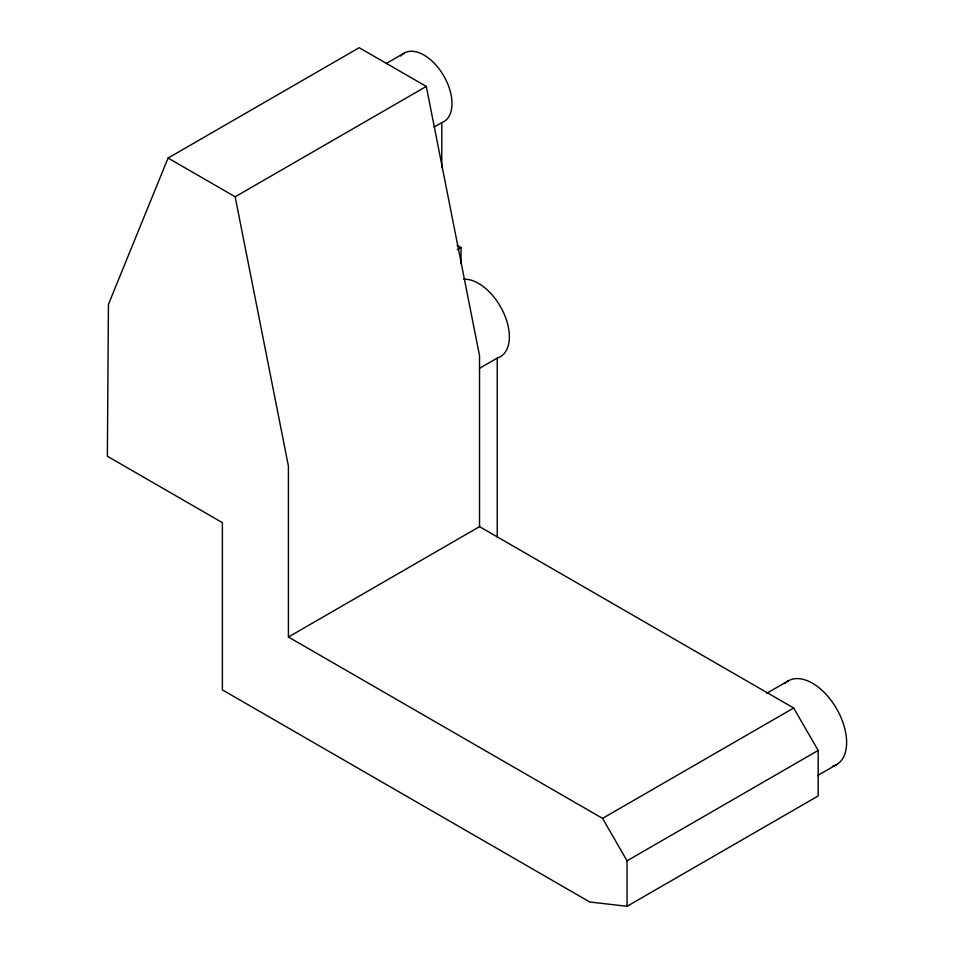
<?xml version="1.0" encoding="UTF-8"?>
<svg xmlns="http://www.w3.org/2000/svg" width="954" height="954" viewBox="0 0 954 954"><rect width="100%" height="100%" fill="white"/><g stroke="black" fill="none" stroke-linecap="round" stroke-linejoin="round"><path stroke-width="1.43" d="M168.071 158.054L108.434 304.386L107.373 456.25L222.377 522.649L222.377 689.885L589.775 901.995L627.052 906.3L818.186 795.946L818.186 750.452L793.692 708.023L479.54 526.656L288.406 637.01L288.406 466.077L235.161 196.786L168.071 158.054L359.205 47.7L426.295 86.432L479.54 355.735L479.54 526.656M386.155 63.536L403.995 53.233M235.161 196.786L426.295 86.432M434.13 127.025L441.774 122.613A39.579 22.848 60 0 0 442.775 74.245A39.579 22.848 60 0 0 400.704 56.036M457.193 249.769L461.02 247.563L461.02 263.578M479.385 368.387L497.225 358.096A43.598 25.174 60 0 0 504.38 314.522A43.598 25.174 60 0 0 463.716 279.224M766.622 693.343L788.29 680.846M288.406 637.01L602.558 818.377L793.692 708.023M627.052 906.3L627.052 860.806L818.186 750.452M817.506 775.59L836.622 764.559M457.157 245.321L461.02 247.563M602.558 818.377L627.052 860.806M497.225 358.096L497.225 536.923M441.774 122.613L441.774 167.606M784.808 683.541A48.332 27.904 60 0 1 836.622 708.75A48.332 27.904 60 0 1 832.544 766.229"/></g></svg>
